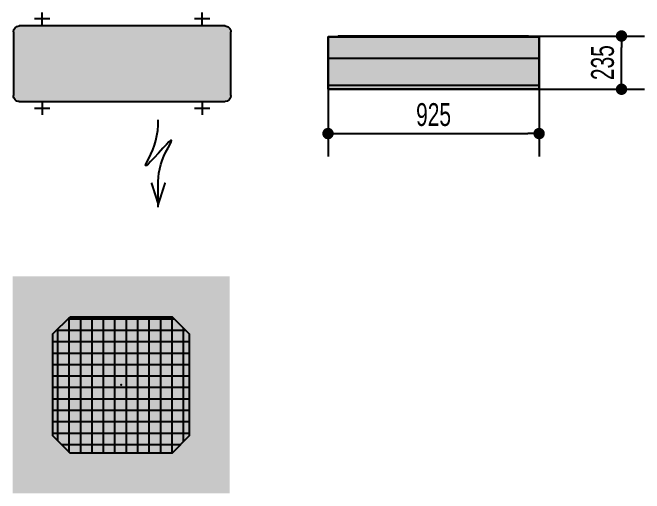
# Model space of a CAD drawing. Header units: millimetres. Extents: x 127492 to 142443, y 116686 to 152629.
# Drawn here: x 128552 to 131317, y 116686 to 118790 of the extents above; entities that cross this region are included whole.
import ezdxf

# ---------------------------------------------------------------- set-up
doc = ezdxf.new("R2010")
doc.units = ezdxf.units.MM
doc.layers.get('0').update_dxf_attribs({"lineweight": 0})
doc.layers.get('Defpoints').update_dxf_attribs({"lineweight": 0})
for name, color, linetype, lineweight in [('Hvac-Equip', 4, 'Continuous', 9), ('Hvacequip', 4, 'Continuous', 25), ('Hvacequip-Shading', 253, 'Continuous', 0), ('Pod A estate (1)$0$Hvacequip', 4, 'Continuous', 25), ('Pod A estate (1)$0$Hvacequip-Shading', 253, 'Continuous', 0)]:
    doc.layers.add(name, color=color, linetype=linetype, lineweight=lineweight)
doc.styles.add('Arial', font='ARIALN.TTF', dxfattribs={"width": 0.8})
doc.dimstyles.new('Standard 100', dxfattribs={"dimscale": 50, "dimtxt": 2, "dimasz": 1, "dimexe": 2, "dimexo": 0.63, "dimgap": 0.63, "dimtad": 1, "dimdec": 0, "dimrnd": 5, "dimzin": 0, "dimdsep": 46, "dimtxsty": 'Arial', "dimblk": 'DOT', "dimcen": 0.09, "dimclrd": 1, "dimclre": 1, "dimclrt": 256, "dimadec": 0, "dimazin": 0, "dimtfac": 1, "dimtdec": 0, "dimtofl": 0, "dimtmove": 0, "dimatfit": 3, "dimfxl": 1, "dimtolj": 1, "dimtzin": 0, "dimarcsym": 0})

# ---------------------------------------------------------------- blocks, each defined once
blk = doc.blocks.new('Pod A estate (1)$0$673D3')
at = {"color": 252, "linetype": 'Continuous'}
for points in [[(-365.0000000000164, 154.9999999999027), (-365.0000000000164, 204.9999999999027)], [(-400.0000000000164, 179.9999999999027), (-330.0000000000164, 179.9999999999027)]]:
    blk.add_lwpolyline(points, dxfattribs=at)
blk = doc.blocks.new('Pod A estate (1)$0$673E4')
at = {"color": 252, "linetype": 'Continuous'}
for points in [[(364.9999999999836, 154.9999999998809), (364.9999999999836, 204.9999999998809)], [(329.9999999999836, 179.9999999998809), (399.9999999999836, 179.9999999998809)]]:
    blk.add_lwpolyline(points, dxfattribs=at)
blk = doc.blocks.new('Pod A estate (1)$0$6741E')
at = {"color": 1, "linetype": 'Continuous'}
blk.add_line((-164.9999999999181, -575.001539913105, 495), (-164.9999999999181, -472.0599105269837, 495), dxfattribs=at)
blk.add_lwpolyline([(-164.9999999999181, -472.0599105269837), (-165.6988961480529, -455.0878962557333), (-167.7955845924589, -438.1326004667069), (-171.2900653331326, -421.1940231599044), (-176.1823383700776, -404.2721643353259), (-182.472403703292, -387.367023992975), (-190.1602613327777, -370.4786021328443), (-199.2459112585311, -353.606898754934), (-209.7293534805576, -336.751913859255), (-218.8293691103027, -322.3416289003733), (-223.7647392592226, -312.8040253328697), (-224.5354639273155, -308.1391031567443), (-221.1415431145815, -308.3468623719971), (-213.5829768210224, -313.4273029786279), (-201.8597650466345, -323.3804249766333), (-185.9719077914215, -338.2062283660205), (-165.9194050553815, -357.9047131467858), (-145.8525366153499, -377.6175636315427), (-129.9215822481601, -392.4864641329048), (-118.1265419538158, -402.511414650872), (-110.4674157323134, -407.6924151854444), (-106.9442035836564, -408.0294657366182), (-107.5569055078413, -403.5225663044046), (-112.3055215048698, -394.1717168887924), (-121.190051574742, -379.9769174897854), (-131.4580082368921, -363.0157255621423), (-140.3569040107577, -345.3656985606328), (-147.8867388963336, -327.0268364852534), (-154.047512893625, -307.9991393360003), (-158.8392260026285, -288.2826071128773), (-162.261878223344, -267.8772398158878), (-164.3154695557751, -246.7830374450248), (-164.9999999999181, -225.0000000002917)], dxfattribs=at)
at = {"color": 1, "linetype": 'Continuous', "const_width": 8.235330350889761, "elevation": 495}
blk.add_lwpolyline([(-133.6612287433309, -476.8597259738169), (-164.9999999999181, -562.9622923547402), (-196.3387712565054, -476.8597259738169)], dxfattribs=at)
blk = doc.blocks.new('A$Ca29337f5')
at = {"layer": 'Pod A estate (1)$0$Hvacequip-Shading', "linetype": 'Continuous'}
h = blk.add_hatch(color=253, dxfattribs=at)
edge = h.paths.add_edge_path()
edge.add_line((-290.0000000014553, -373.9893617011306), (-289.9999999987466, 373.9893617031243))
edge.add_ellipse((-267.3437499987466, 373.9893617030423), major_axis=(-22.65624999999998, 8.258532698194441e-11), ratio=0.9273661041819512, start_angle=270.0000000000013, end_angle=360.00000000000136, ccw=False)
edge.add_line((-267.3437499986705, 395.0000000009146), (-22.65624999849211, 394.9999999999613))
edge.add_ellipse((-22.65624999857151, 373.989361702092), major_axis=(-22.65624999999672, 8.256017349153079e-11), ratio=0.9273661041819503, start_angle=179.999999999993, end_angle=269.99999999999284, ccw=False)
edge.add_line((1.425206619387609e-09, 373.9893617020069), (-1.450814579584403e-09, -373.9893617022541))
edge.add_ellipse((-22.65625000144709, -373.9893617021694), major_axis=(-22.65624999999628, 8.26356339627342e-11), ratio=0.9273661041819503, start_angle=89.99999999999409, end_angle=179.9999999999942, ccw=False)
edge.add_line((-22.65625000152606, -395.0000000000383), (-267.3437500015384, -394.999999999085))
edge.add_ellipse((-267.3437500014588, -373.9893617012159), major_axis=(-22.65624999999648, 8.246962092608396e-11), ratio=0.9273661041819525, start_angle=359.9999999999922, end_angle=449.99999999999227, ccw=False)
at = {"layer": 'Pod A estate (1)$0$Hvacequip', "color": 4, "linetype": 'Continuous'}
for p, q in [((-22.65624999849213, 394.9999999999613), (-267.3437499986636, 395.0000000009146)), ((-289.9999999987466, 373.9893617031244), (-290.0000000014553, -373.9893617011306)), ((-1.450814579584403e-09, -373.9893617022542), (1.425206619387609e-09, 373.9893617020007)), ((-267.3437500015384, -394.999999999085), (-22.65625000153348, -395.0000000000383))]:
    blk.add_line(p, q, dxfattribs=at)
at = {"layer": 'Pod A estate (1)$0$Hvacequip', "color": 4, "linetype": 'Continuous', "extrusion": (0, 0, -1)}
for centre, major_axis, ratio, start_param, end_param in [((-267.3437499987466, 373.9893617030423), (-22.65624999999981, 8.268091024547006e-11), 0.9273661041819506, -2.842170943040401e-14, 1.570796326795178), ((-22.65624999857594, 373.9893617020879), (-22.65625000000115, 8.259035768002897e-11), 0.9273661041819491, 1.570796326795215, 3.141592653590012), ((-267.3437500014553, -373.9893617012127), (-22.65624999999981, 8.214765624895479e-11), 0.9273661041819483, -1.570796326794594, -2.220446049250313e-16), ((-22.65625000144964, -373.9893617021671), (-22.65624999999885, 8.232876137984329e-11), 0.9273661041819505, 3.141592653590022, 4.712388980385019)]:
    blk.add_ellipse(centre, major_axis=major_axis, ratio=ratio, start_param=start_param, end_param=end_param, dxfattribs=at)
at = {"layer": 'Pod A estate (1)$0$Hvacequip', "color": 4, "linetype": 'Continuous', "extrusion": (0, 0, -1), "xscale": 0.8404255319148932, "yscale": 0.9062499999999999, "zscale": -1, "rotation": 270}
for name in ['Pod A estate (1)$0$673D3', 'Pod A estate (1)$0$6741E', 'Pod A estate (1)$0$673E4']:
    blk.add_blockref(name, (145.0000000001892, 4.656612873077393e-10), dxfattribs=at)
at = {"layer": 'Pod A estate (1)$0$Hvacequip', "color": 4, "linetype": 'Continuous', "xscale": 0.8404255319148932, "yscale": 0.9062499999999999, "rotation": 270}
for name in ['Pod A estate (1)$0$673D3', 'Pod A estate (1)$0$673E4']:
    blk.add_blockref(name, (-145.0000000001892, 4.656612873077393e-10), dxfattribs=at)
blk = doc.blocks.new('6194B')
at = {"layer": 'Hvacequip-Shading', "color": 253}
blk.add_solid([(-474.7666214833735, -474.7666214833735), (474.7666214833716, -474.7666214834026), (-474.7666214833735, 474.7666214834026), (474.7666214833753, 474.7666214833735)], dxfattribs=at)
blk = doc.blocks.new('Cassette-g')
at = {"linetype": 'Continuous'}
h = blk.add_hatch(dxfattribs=at)
h.set_pattern_fill('_USER', color=252, scale=0.05263157894736842, double=1, pattern_type=0)
h.set_pattern_definition([(0, (4.786814219857517e-16, 0), (0, 0.05263157894736842), []), (90, (4.786814219857517e-16, 0), (-0.05263157894736842, 3.222754734598298e-18), [])])
h.paths.add_polyline_path([(-0.3142105263157894, -0.2352631578947368), (-0.3142105263157894, 0.2352631578947368), (-0.2352631578947368, 0.3142105263157894), (0.2352631578947373, 0.3142105263157894), (0.3142105263157899, 0.2352631578947368), (0.314210526315789, -0.2352631578947369), (0.2352631578947364, -0.3142105263157894), (-0.2352631578947368, -0.3142105263157893)])
at = {"color": 252, "linetype": 'Continuous', "elevation": -0.03684210526315789, "flags": 128}
blk.add_lwpolyline([(-0.3142105263157894, -0.2352631578947368), (-0.3142105263157894, 0.2352631578947368), (-0.2352631578947368, 0.3142105263157894), (0.2352631578947373, 0.3142105263157894), (0.3142105263157899, 0.2352631578947368), (0.314210526315789, -0.2352631578947369), (0.2352631578947364, -0.3142105263157894), (-0.2352631578947368, -0.3142105263157893)], close=True, dxfattribs=at)
at = {"color": 252, "linetype": 'Continuous'}
blk.add_point((0, 0, -0.03684210526315789), dxfattribs=at)
blk = doc.blocks.new('61958')
at = {"layer": 'Hvacequip'}
blk.add_blockref('Cassette-g', (0, 0, -0.9631578947368382), dxfattribs=at)
blk = doc.blocks.new('AC61986')
at = {"layer": 'Hvacequip', "color": 4, "linetype": 'Continuous', "xscale": 950, "yscale": 950, "zscale": 35, "rotation": 270}
blk.add_blockref('61958', (0, -7.275957614183426e-12), dxfattribs=at)
at = {"layer": 'Hvacequip-Shading', "color": 253, "linetype": 'Continuous', "rotation": 270}
blk.add_blockref('6194B', (0, -7.275957614183426e-12), dxfattribs=at)
blk = doc.blocks.new('A$C224d5594')
at = {"layer": 'Hvacequip-Shading'}
h = blk.add_hatch(color=256, dxfattribs=at)
h.dxf.hatch_style = 1
h.paths.add_polyline_path([(-460.4850758280227, -2.948677113090525), (463.4337529411132, -2.948677113090525), (463.4337529411132, -232.9454919343407), (-460.4850758280227, -232.9454919343407)])
at = {"layer": 'Hvacequip', "color": 4, "linetype": 'Continuous', "flags": 128}
for points in [[(416.2549191316211, 0), (416.2549191316211, -2.948677113090525), (-416.2549191316211, -2.948677113090525), (-416.2549191316211, 0), (416.2549191316211, 0), (-416.2549191316211, 0), (-416.2549191316211, -2.948677113090525), (416.2549191316211, -2.948677113090525)], [(-460.4850758280227, -2.948677113090525), (463.4337529411132, -2.948677113090525), (463.4337529411132, -232.9454919343407), (-460.4850758280227, -232.9454919343407)], [(-460.4850758280227, -232.9454919343407), (463.4337529411132, -232.9454919343407), (-460.4850758280227, -232.9454919343407)]]:
    blk.add_lwpolyline(points, close=True, dxfattribs=at)
for points in [[(-460.4850758280227, -215.253429255783), (-460.4850758280227, -182.8179810117581), (-460.4850758280227, -144.4851785415522), (-460.4850758280227, -97.3063447320601), (463.4337529411132, -97.3063447320601), (463.4337529411132, -144.4851785415522), (463.4337529411132, -182.8179810117581), (463.4337529411132, -215.253429255783), (463.4337529411132, -232.9454919343407), (463.4337529411132, -215.253429255783), (463.4337529411132, -182.8179810117581), (463.4337529411132, -144.4851785415522), (463.4337529411132, -97.3063447320601), (463.4337529411132, -2.948677113090525), (-460.4850758280227, -2.948677113090525), (-460.4850758280227, -97.3063447320601), (-460.4850758280227, -144.4851785415522), (-460.4850758280227, -182.8179810117581), (-460.4850758280227, -215.253429255783), (-460.4850758280227, -232.9454919343407), (-460.4850758280227, -215.253429255783), (463.4337529411132, -215.253429255783)], [(463.4337529411132, -97.3063447320601), (463.4337529411132, -2.948677113090525), (-460.4850758280227, -2.948677113090525), (-460.4850758280227, -97.3063447320601)]]:
    blk.add_lwpolyline(points, dxfattribs=at)
blk = doc.blocks.new('_Dot')
at = {"color": 0, "linetype": 'ByBlock', "lineweight": -2}
blk.add_line((-0.5, 0), (-1, 0), dxfattribs=at)
at = {"color": 0, "linetype": 'ByBlock', "const_width": 0.5}
blk.add_lwpolyline([(-0.25, 0, 1), (0.25, 0, 1)], format="xyb", close=True, dxfattribs=at)
blk = doc.blocks.new('*D461')
at = {"layer": 'Defpoints', "color": 0, "transparency": 16777216}
for p in [(130856.2571873082, 118590.5027629555), (129932.338358539, 118566.9133460507), (130856.2571873082, 118260.8216666417)]:
    blk.add_point(p, dxfattribs=at)
at = {"layer": 'Hvacequip-Shading', "color": 1, "lineweight": -2, "transparency": 16777216}
for p, q in [((130856.2571873082, 118559.0027629555), (130856.2571873082, 118160.8216666417)), ((129932.338358539, 118535.4133460507), (129932.338358539, 118160.8216666417)), ((129982.338358539, 118260.8216666417), (130806.2571873082, 118260.8216666417))]:
    blk.add_line(p, q, dxfattribs=at)
at = {"layer": 'Hvacequip-Shading', "color": 1, "lineweight": -2, "transparency": 16777216, "xscale": 50, "yscale": 50, "zscale": 50, "rotation": 180}
blk.add_blockref('_Dot', (129932.338358539, 118260.8216666417), dxfattribs=at)
at = {"layer": 'Hvacequip-Shading', "color": 1, "lineweight": -2, "transparency": 16777216, "xscale": 50, "yscale": 50, "zscale": 50}
blk.add_blockref('_Dot', (130856.2571873082, 118260.8216666417), dxfattribs=at)
at = {"layer": 'Hvacequip-Shading', "transparency": 16777216, "insert": (130394.2977729236, 118343.3789654139), "char_height": 100, "attachment_point": 5, "style": 'Arial'}
blk.add_mtext('\\A1;925', dxfattribs=at)
blk = doc.blocks.new('*D462')
at = {"layer": 'Defpoints', "color": 0, "transparency": 16777216}
for p in [(130392.8234343671, 118687.8091076876), (131216.8558940115, 118687.8091076876), (130394.2977729237, 118454.8636157532)]:
    blk.add_point(p, dxfattribs=at)
at = {"layer": 'Hvacequip-Shading', "color": 1, "lineweight": -2, "transparency": 16777216}
for p, q in [((130424.3234343671, 118687.8091076876), (131316.8558940115, 118687.8091076876)), ((131216.8558940115, 118504.8636157532), (131216.8558940115, 118637.8091076876)), ((130425.7977729237, 118454.8636157532), (131316.8558940115, 118454.8636157532))]:
    blk.add_line(p, q, dxfattribs=at)
at = {"layer": 'Hvacequip-Shading', "color": 1, "lineweight": -2, "transparency": 16777216, "xscale": 50, "yscale": 50, "zscale": 50}
for p, rotation in [((131216.8558940115, 118687.8091076876), 90), ((131216.8558940115, 118454.8636157532), 270)]:
    blk.add_blockref('_Dot', p, dxfattribs=dict(at, rotation=rotation))
at = {"layer": 'Hvacequip-Shading', "transparency": 16777216, "insert": (131134.2985952393, 118571.3363617203), "char_height": 100, "attachment_point": 5, "rotation": 90, "style": 'Arial'}
blk.add_mtext('\\A1;235', dxfattribs=at)

msp = doc.modelspace()

# ---------------------------------------------------------------- block references
at = {"layer": 'Hvac-Equip', "color": 4, "linetype": 'Continuous'}
msp.add_blockref('AC61986', (129026.8218036584, 117160.6139026371), dxfattribs=at)
at = {"layer": 'Hvacequip', "xscale": 1.141621621621622, "yscale": 1.204639175257732, "rotation": 270}
msp.add_blockref('A$Ca29337f5', (129031.284363903, 118400.8871019562, 495), dxfattribs=at)
at = {"layer": 'Hvacequip'}
msp.add_blockref('A$C224d5594', (130392.8234343671, 118687.8091076875), dxfattribs=at)

# ---------------------------------------------------------------- dimensions: what is measured, and where the dimension line sits
at = {"layer": 'Hvacequip-Shading'}
dim = msp.add_linear_dim(base=(131216.8558940115, 118687.8091076876), p1=(130394.2977729236, 118454.8636157532), p2=(130392.8234343671, 118687.8091076875), angle=90, dimstyle='Standard 100', dxfattribs=at)
dim.commit()
dim.dimension.update_dxf_attribs({"geometry": '*D462', "text_midpoint": (131134.2985952393, 118571.3363617203)})
dim = msp.add_linear_dim(base=(130856.2571873082, 118260.8216666417), p1=(129932.338358539, 118566.9133460507), p2=(130856.2571873082, 118590.5027629555), dimstyle='Standard 100', dxfattribs=at)
dim.commit()
dim.dimension.update_dxf_attribs({"geometry": '*D461', "text_midpoint": (130394.2977729236, 118343.3789654139)})

doc.saveas('drawing.dxf')
